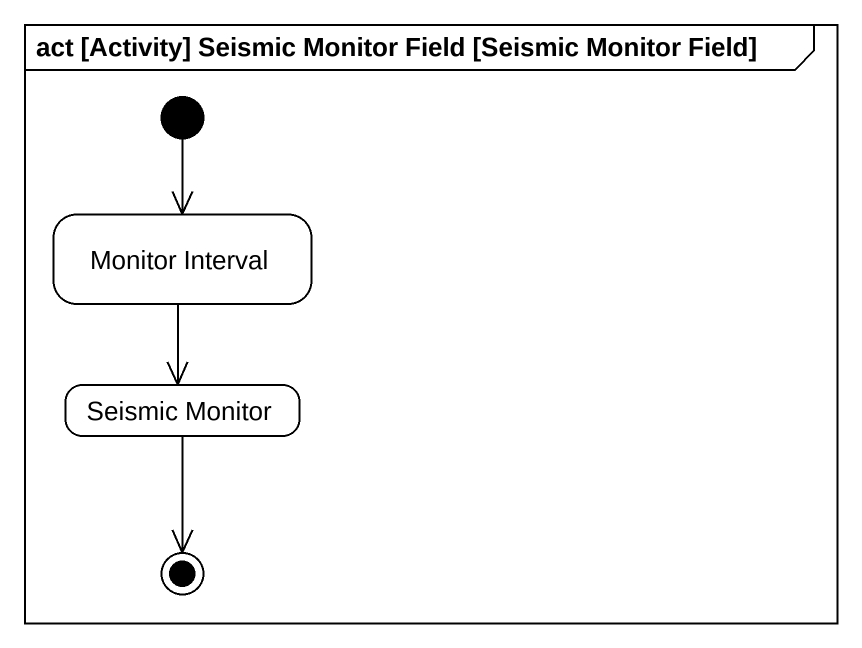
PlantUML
@startuml
mainframe act [Activity] Seismic Monitor Field [Seismic Monitor Field]
hide empty description
state "Monitor Interval" as Monitor_Interval
state "Seismic Monitor" as Seismic_Monitor
[*] --> Monitor_Interval
Monitor_Interval --> Seismic_Monitor
Seismic_Monitor --> [*]
@enduml
